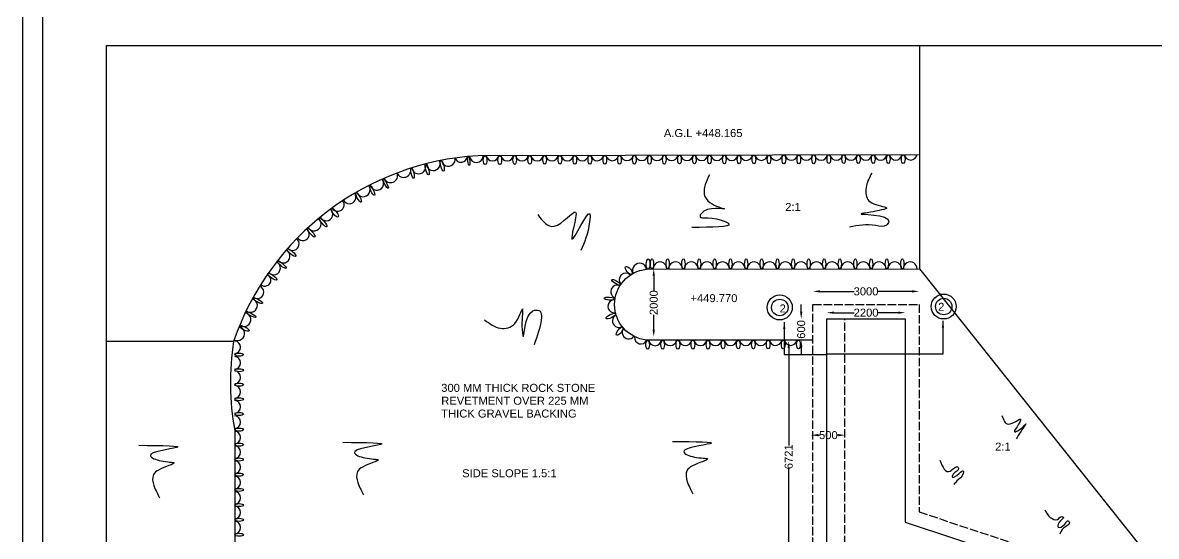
# Model space of a CAD drawing. Header units: millimetres. Extents: x 1443109 to 1578238, y 45507392 to 45603504.
# Drawn here: x 1443109 to 1474982, y 45565021 to 45579469 of the extents above; entities that cross this region are included whole.
import ezdxf

# ---------------------------------------------------------------- set-up
doc = ezdxf.new("R2010")
doc.units = ezdxf.units.MM
doc.header["$MEASUREMENT"] = 0
doc.linetypes.add('ACAD_ISO02W100', pattern=[15, 12, -3])
for name, color, linetype in [('DIMENSIONS', 7, 'Continuous'), ('DRAWING', 2, 'Continuous'), ('TEXT', 7, 'Continuous')]:
    doc.layers.add(name, color=color, linetype=linetype)
doc.styles.get("Standard").update_dxf_attribs({"font": 'arial.ttf', "height": 225})
doc.dimstyles.get("Standard").update_dxf_attribs({"dimtxt": 225, "dimasz": 200, "dimexe": 0.18, "dimexo": 0.0625, "dimgap": 0.09, "dimtad": 0, "dimdec": 0, "dimzin": 0, "dimdsep": 46, "dimtxsty": 'Standard', "dimcen": 0.09, "dimse1": 1, "dimse2": 1, "dimadec": 0, "dimazin": 0, "dimtfac": 1, "dimtdec": 0, "dimtofl": 0, "dimtmove": 0, "dimatfit": 3, "dimfxl": 1, "dimtolj": 1, "dimtzin": 0, "dimarcsym": 0})

# ---------------------------------------------------------------- blocks, each defined once
blk = doc.blocks.new('*D94')
at = {"layer": 'Defpoints', "color": 0, "transparency": 16777216}
for p in [(1467925, 45571312), (1465720, 45571142), (1467925, 45571142)]:
    blk.add_point(p, dxfattribs=at)
at = {"layer": 'DIMENSIONS', "color": 0, "lineweight": -2, "transparency": 16777216}
for p, q in [((1465920, 45571312), (1466485, 45571312)), ((1467725, 45571312), (1467160, 45571312))]:
    blk.add_line(p, q, dxfattribs=at)
at = {"layer": 'DIMENSIONS', "color": 0, "transparency": 16777216}
for points in [[(1465920, 45571345), (1465920, 45571279), (1465720, 45571312)], [(1467725, 45571345), (1467725, 45571279), (1467925, 45571312)]]:
    blk.add_solid(points, dxfattribs=at)
at = {"layer": 'DIMENSIONS', "color": 0, "transparency": 16777216, "insert": (1466822, 45571312), "char_height": 225, "attachment_point": 5}
blk.add_mtext('\\A1;2200', dxfattribs=at)
blk = doc.blocks.new('*D95')
at = {"layer": 'Defpoints', "color": 0, "transparency": 16777216}
for p in [(1468314, 45571911), (1465328, 45571544), (1468314, 45571544)]:
    blk.add_point(p, dxfattribs=at)
at = {"layer": 'DIMENSIONS', "color": 0, "lineweight": -2, "transparency": 16777216}
for p, q in [((1465528, 45571911), (1466485, 45571911)), ((1468114, 45571911), (1467156, 45571911))]:
    blk.add_line(p, q, dxfattribs=at)
at = {"layer": 'DIMENSIONS', "color": 0, "transparency": 16777216}
for points in [[(1465528, 45571944), (1465528, 45571878), (1465328, 45571911)], [(1468114, 45571944), (1468114, 45571878), (1468314, 45571911)]]:
    blk.add_solid(points, dxfattribs=at)
at = {"layer": 'DIMENSIONS', "color": 0, "transparency": 16777216, "insert": (1466820, 45571911), "char_height": 225, "attachment_point": 5}
blk.add_mtext('\\A1;3000', dxfattribs=at)
blk = doc.blocks.new('*D96')
at = {"layer": 'Defpoints', "color": 0, "transparency": 16777216}
for p in [(1464998, 45571138), (1465064, 45571138), (1465064, 45570544)]:
    blk.add_point(p, dxfattribs=at)
at = {"layer": 'DIMENSIONS', "color": 0, "lineweight": -2, "transparency": 16777216}
for p, q in [((1464998, 45571338), (1464998, 45571538)), ((1464998, 45570344), (1464998, 45570144))]:
    blk.add_line(p, q, dxfattribs=at)
at = {"layer": 'DIMENSIONS', "color": 0, "transparency": 16777216}
for points in [[(1464965, 45571338), (1465031, 45571338), (1464998, 45571138)], [(1464965, 45570344), (1465031, 45570344), (1464998, 45570544)]]:
    blk.add_solid(points, dxfattribs=at)
at = {"layer": 'DIMENSIONS', "color": 0, "transparency": 16777216, "insert": (1464998, 45570841), "char_height": 225, "attachment_point": 5, "rotation": 90}
blk.add_mtext('\\A1;600', dxfattribs=at)
blk = doc.blocks.new('*D144')
at = {"layer": 'Defpoints', "color": 0, "transparency": 16777216}
for p in [(1464950, 45570518), (1464646, 45564002), (1464950, 45564002)]:
    blk.add_point(p, dxfattribs=at)
at = {"layer": 'DIMENSIONS', "color": 0, "lineweight": -2, "transparency": 16777216}
for p, q in [((1464646, 45570318), (1464646, 45567575)), ((1464646, 45564202), (1464646, 45566946))]:
    blk.add_line(p, q, dxfattribs=at)
at = {"layer": 'DIMENSIONS', "color": 0, "transparency": 16777216}
for points in [[(1464613, 45570318), (1464679, 45570318), (1464646, 45570518)], [(1464613, 45564202), (1464679, 45564202), (1464646, 45564002)]]:
    blk.add_solid(points, dxfattribs=at)
at = {"layer": 'DIMENSIONS', "color": 0, "transparency": 16777216, "insert": (1464646, 45567260), "char_height": 225, "attachment_point": 5, "rotation": 90}
blk.add_mtext('\\A1;6721', dxfattribs=at)
blk = doc.blocks.new('*D145')
at = {"layer": 'Defpoints', "color": 0, "transparency": 16777216}
for p in [(1466238, 45567867), (1465283, 45567609), (1466238, 45567609)]:
    blk.add_point(p, dxfattribs=at)
at = {"layer": 'DIMENSIONS', "color": 0, "lineweight": -2, "transparency": 16777216}
for p, q in [((1465483, 45567867), (1465512, 45567867)), ((1466038, 45567867), (1466009, 45567867))]:
    blk.add_line(p, q, dxfattribs=at)
at = {"layer": 'DIMENSIONS', "color": 0, "transparency": 16777216}
for points in [[(1465483, 45567900), (1465483, 45567834), (1465283, 45567867)], [(1466038, 45567900), (1466038, 45567834), (1466238, 45567867)]]:
    blk.add_solid(points, dxfattribs=at)
at = {"layer": 'DIMENSIONS', "color": 0, "transparency": 16777216, "insert": (1465761, 45567867), "char_height": 225, "attachment_point": 5}
blk.add_mtext('\\A1;500', dxfattribs=at)
blk = doc.blocks.new('*D146')
at = {"layer": 'Defpoints', "color": 0, "transparency": 16777216}
for p in [(1461040, 45572550), (1460851, 45570638), (1461040, 45570638)]:
    blk.add_point(p, dxfattribs=at)
at = {"layer": 'DIMENSIONS', "color": 0, "lineweight": -2, "transparency": 16777216}
for p, q in [((1460851, 45572350), (1460851, 45571932)), ((1460851, 45570838), (1460851, 45571256))]:
    blk.add_line(p, q, dxfattribs=at)
at = {"layer": 'DIMENSIONS', "color": 0, "transparency": 16777216}
for points in [[(1460818, 45572350), (1460884, 45572350), (1460851, 45572550)], [(1460818, 45570838), (1460884, 45570838), (1460851, 45570638)]]:
    blk.add_solid(points, dxfattribs=at)
at = {"layer": 'DIMENSIONS', "color": 0, "transparency": 16777216, "insert": (1460851, 45571594), "char_height": 225, "attachment_point": 5, "rotation": 90}
blk.add_mtext('\\A1;2000', dxfattribs=at)

msp = doc.modelspace()

# ---------------------------------------------------------------- linework, layer by layer
at = {"layer": 'DIMENSIONS', "color": 0}
msp.add_lwpolyline([(1577648.5, 45507856), (1443672.5, 45507856), (1443672.5, 45602955), (1577648.5, 45602955)], close=True, dxfattribs=at)
for centre, radius in [((1464395.5, 45571458.5), 351), ((1464395.5, 45571458.5), 231.5), ((1469005, 45571485.5), 351), ((1469005, 45571485.5), 231.5)]:
    msp.add_circle(centre, radius, dxfattribs=at)
for points in [[(1462419, 45575189), (1462273.5, 45574649.5), (1462432, 45574408), (1462839, 45574232.5), (1462187.5, 45574095.5), (1462157.5, 45574001.5), (1462260.5, 45573984.5), (1462967.5, 45573809), (1461926.5, 45573710.5)], [(1466982.5, 45575238), (1466830.5, 45574887), (1466816.5, 45574663.5), (1466867.5, 45574498), (1467036.5, 45574373), (1467398.5, 45574244.5), (1467189, 45574187), (1466854, 45574123), (1466685, 45574096), (1467459.5, 45573871.5), (1467395, 45573773.5), (1467097.5, 45573763), (1466357, 45573719.5)], [(1457589.5, 45574069.5), (1458054.5, 45573744), (1458652, 45574141), (1458594.5, 45573693), (1458550.5, 45573381), (1459056, 45574090), (1459049, 45573866), (1458798, 45573059)], [(1456097.5, 45571106.5), (1456540, 45570875), (1456948.5, 45571012), (1457159.5, 45571416), (1457146.5, 45570939), (1457176.5, 45570638.5), (1457456, 45571364.5), (1457533.5, 45571386), (1457490.5, 45570406.5)], [(1470639, 45568421.5), (1470824, 45568175.5), (1471165, 45568314), (1471066, 45568105), (1470993, 45567973), (1471244, 45568109.5), (1471314.5, 45568188.5), (1471178, 45567980), (1471037, 45567760)], [(1446379.5, 45567581.5), (1447432, 45567517), (1446700, 45567285.5), (1446998.5, 45567142.5), (1447365.5, 45567088.5), (1446944, 45566894), (1446786.5, 45566757.5), (1446796.5, 45566447.5), (1446880, 45566260.5), (1446951.5, 45566103)], [(1452114.5, 45567665.5), (1453167, 45567601), (1452435, 45567369.5), (1452733.5, 45567226.5), (1453100.5, 45567172.5), (1452679, 45566978), (1452521.5, 45566841.5), (1452531.5, 45566531.5), (1452615, 45566344.5), (1452686.5, 45566187)], [(1461375.5, 45567691), (1462428, 45567626.5), (1461696, 45567395), (1461994.5, 45567252), (1462361.5, 45567198), (1461940, 45567003.5), (1461782.5, 45566867), (1461792.5, 45566557), (1461876, 45566370), (1461947.5, 45566212.5)], [(1468894.5, 45567165.5), (1469186.5, 45566857), (1469404, 45566968.5), (1469421, 45566936), (1469270.5, 45566771.5), (1469241, 45566692), (1469436.5, 45566786.5), (1469554.5, 45566861), (1469553, 45566791.5), (1469374.5, 45566580.5), (1469292, 45566476.5)], [(1471846.5, 45565763.5), (1472001.5, 45565553), (1472203, 45565495.5), (1472312, 45565575), (1472367, 45565566.5), (1472236.5, 45565400), (1472225.5, 45565278.5), (1472407, 45565365), (1472509, 45565453.5), (1472533.5, 45565427), (1472369.5, 45565249.5), (1472269.5, 45565081.5)]]:
    msp.add_spline(points, degree=3, dxfattribs=at)
at = {"layer": 'DRAWING', "color": 0}
msp.add_lwpolyline([(1443109, 45603504.5), (1578100, 45603504.5), (1578100, 45507392), (1443109, 45507392)], close=True, dxfattribs=at)
for points in [[(1445464.5, 45557041.5), (1445464.5, 45578831.5), (1556533, 45578831.5), (1556533, 45557588)], [(1468320.5, 45578831.5), (1468320.5, 45572541.5), (1475730, 45563244.5), (1478415, 45562371), (1478415, 45560667)], [(1449071.5, 45563794.5), (1465720, 45563836), (1465720, 45571141.5), (1467925, 45571141.5), (1467925, 45565423), (1478024.5, 45562077.5), (1478024.5, 45550724), (1467911, 45547300), (1467911, 45541590), (1465732.5, 45541590), (1465732.5, 45548890), (1445464.5, 45548890)], [(1449037, 45570503.5), (1445464.5, 45570503.5)], [(1449071.5, 45568002), (1449071.5, 45563794.5), (1445464.5, 45563794.5)]]:
    msp.add_lwpolyline(points, dxfattribs=at)
for points in [[(1468320.5, 45575755), (1455911.5, 45575727, 0.3038095), (1449037, 45570503.5)], [(1465327.5, 45570543.5), (1460649.5, 45570543.5, -0.903793), (1460649.5, 45572534), (1468320.5, 45572541.5)]]:
    msp.add_lwpolyline(points, format="xyb", dxfattribs=at)
at = {"layer": 'DRAWING', "color": 0, "linetype": 'ACAD_ISO02W100', "ltscale": 20}
for points in [[(1465331, 45548890), (1465331, 45549174), (1475339.5, 45552552), (1475339.5, 45560221.5), (1465327.5, 45563544), (1465327.5, 45571544.5), (1468313.5, 45571544.5), (1468313.5, 45565707.5), (1475730, 45563244.5)], [(1466234, 45541590), (1466234, 45548523.5), (1476228, 45551903), (1476228, 45560895), (1466220, 45564197.5), (1466220, 45571141.5)]]:
    msp.add_lwpolyline(points, dxfattribs=at)
at = {"layer": 'DRAWING', "color": 0}
for centre, radius, start, end in [((1455432.9, 45575722.2), 179.7, 199.9664, 353.92324), ((1455865.1, 45575723.4), 189.9, 184.26855, 1.1853), ((1456317.8, 45575757), 177.3, 189.56019, 350.97515), ((1456730.6, 45575757.9), 177.3, 189.56019, 350.97515), ((1457149.4, 45575758.8), 177.3, 189.56019, 350.97515), ((1457573.5, 45575759.8), 177.3, 189.56019, 350.97515), ((1457992.3, 45575760.7), 177.3, 189.56019, 350.97515), ((1458421.9, 45575761.6), 177.3, 189.56019, 350.97515), ((1458840.6, 45575762.5), 177.3, 189.56019, 350.97515), ((1459264.8, 45575763.5), 177.3, 189.56019, 350.97515), ((1459683.5, 45575764.4), 177.3, 189.56019, 350.97515), ((1460096.3, 45575765.3), 177.3, 189.56019, 350.97515), ((1460515.1, 45575766.2), 177.3, 189.56019, 350.97515), ((1460939.3, 45575767.1), 177.3, 189.56019, 350.97515), ((1461358, 45575768), 177.3, 189.56019, 350.97515), ((1461783.2, 45575768.9), 177.3, 189.56019, 350.97515), ((1462201.9, 45575769.9), 177.3, 189.56019, 350.97515), ((1462626.1, 45575770.8), 177.3, 189.56019, 350.97515), ((1463044.8, 45575771.7), 177.3, 189.56019, 350.97515), ((1463457.6, 45575772.6), 177.3, 189.56019, 350.97515), ((1463876.4, 45575773.5), 177.3, 189.56019, 350.97515), ((1464300.5, 45575774.4), 177.3, 189.56019, 350.97515), ((1464719.3, 45575775.3), 177.3, 189.56019, 350.97515), ((1465138.5, 45575776.3), 177.3, 189.56019, 350.97515), ((1465557.2, 45575777.2), 177.3, 189.56019, 350.97515), ((1465981.4, 45575778.1), 177.3, 189.56019, 350.97515), ((1466400.1, 45575779), 177.3, 189.56019, 350.97515), ((1466812.9, 45575779.9), 177.3, 189.56019, 350.97515), ((1467231.7, 45575780.8), 177.3, 189.56019, 350.97515), ((1467655.9, 45575781.7), 177.3, 189.56019, 350.97515), ((1468074.6, 45575782.7), 177.3, 189.56019, 350.97515), ((1453820, 45575317.2), 200, 202.43826, 15.97498), ((1454243.6, 45575409.9), 194.7, 187.53484, 24.49172), ((1454651, 45575504.4), 194.3, 181.35057, 24.4728), ((1455075.5, 45575622.4), 192.4, 187.78435, 11.52964), ((1453065.9, 45574949.5), 190.7, 192.34507, 38.46546), ((1453453.4, 45575166.9), 196.2, 202.13346, 22.12586), ((1452680, 45574771), 196.9, 200.73728, 36.37833), ((1451969.7, 45574343.2), 178.1, 208.57445, 40.82999), ((1452295.1, 45574563.9), 185.8, 207.88575, 35.7002), ((1451643.4, 45574083), 187.3, 206.79151, 48.79528), ((1451300.1, 45573808.2), 197.8, 212.41307, 49.69582), ((1450983.7, 45573519.8), 180.8, 215.34353, 53.11396), ((1450698.3, 45573247.6), 182.7, 222.80893, 51.4863), ((1450433.8, 45572901.6), 190.7, 217.35385, 63.38342), ((1450168, 45572565.8), 186.1, 220.94583, 66.15234), ((1460453.4, 45572506.3), 198, 8.04245, 206.07967), ((1461029, 45572545.7), 192.5, 358.72012, 181.39192), ((1461465, 45572545.7), 192.5, 358.72012, 181.39192), ((1461908, 45572545.7), 192.5, 358.72012, 181.39192), ((1462349.5, 45572545.7), 192.5, 358.72012, 181.39192), ((1462785.5, 45572545.7), 192.5, 358.72012, 181.39192), ((1463230.5, 45572545.7), 192.5, 358.72012, 181.39192), ((1463672, 45572545.7), 192.5, 358.72012, 181.39192), ((1464108, 45572545.7), 192.5, 358.72012, 181.39192), ((1464551, 45572545.7), 192.5, 358.72012, 181.39192), ((1464992.5, 45572545.7), 192.5, 358.72012, 181.39192), ((1465428.5, 45572545.7), 192.5, 358.72012, 181.39192), ((1465865, 45572545.7), 192.5, 358.72012, 181.39192), ((1466306.5, 45572545.7), 192.5, 358.72012, 181.39192), ((1466742.5, 45572545.7), 192.5, 358.72012, 181.39192), ((1467185.5, 45572545.7), 192.5, 358.72012, 181.39192), ((1467627, 45572545.7), 192.5, 358.72012, 181.39192), ((1468063, 45572545.7), 192.5, 358.72012, 181.39192), ((1449919.5, 45572228.7), 169.9, 226.49911, 66.81175), ((1460065.6, 45572239.5), 185.4, 45.34804, 223.32335), ((1449704, 45571892.3), 182.8, 232.0117, 67.22053), ((1459828.7, 45571901.4), 186.4, 66.1982, 250.85007), ((1449518.5, 45571513.4), 189.7, 229.23628, 76.24864), ((1459747.5, 45571491.6), 183.1, 86.34029, 279.04675), ((1449333.9, 45571114.1), 191.8, 230.73052, 81.2911), ((1459875.8, 45571081.7), 183.9, 116.50138, 298.68166), ((1449145.1, 45570726.3), 200.8, 242.54417, 75.86741), ((1460147.2, 45570757.1), 182, 141.2066, 323.48715), ((1460490.3, 45570611.7), 179.1, 172.59404, 334.00901), ((1456395, 45569354), 7447.3, 171.12071, 190.45961), ((1449058.9, 45570338.2), 177.7, 274.06755, 85.93245), ((1460889.6, 45570563.3), 179.1, 189.56019, 350.97515), ((1461312.6, 45570564.2), 179.1, 189.56019, 350.97515), ((1461741.1, 45570565.1), 179.1, 189.56019, 350.97515), ((1462164.1, 45570566.1), 179.1, 189.56019, 350.97515), ((1462587.6, 45570567), 179.1, 189.56019, 350.97515), ((1463010.6, 45570567.9), 179.1, 189.56019, 350.97515), ((1463439.1, 45570568.8), 179.1, 189.56019, 350.97515), ((1463862.1, 45570569.8), 179.1, 189.56019, 350.97515), ((1464279.1, 45570570.7), 179.1, 189.56019, 350.97515), ((1464702.1, 45570571.6), 179.1, 189.56019, 350.97515), ((1449058.9, 45569900.2), 177.7, 274.06755, 85.93245), ((1449058.9, 45569493.2), 177.7, 274.06755, 85.93245), ((1449058.9, 45569084.2), 177.7, 274.06755, 85.93245), ((1449058.9, 45568667.2), 177.7, 274.06755, 85.93245), ((1449058.9, 45568230.2), 177.7, 274.06755, 85.93245), ((1449058.9, 45567805.2), 177.7, 274.06755, 85.93245), ((1449058.9, 45567389.8), 177.7, 274.06755, 85.93245), ((1449058.9, 45566963.8), 177.7, 274.06755, 85.93245), ((1449058.9, 45566534.2), 177.7, 274.06755, 85.93245), ((1449058.9, 45566106.2), 177.7, 274.06755, 85.93245), ((1449058.9, 45565691.2), 177.7, 274.06755, 85.93245), ((1449058.9, 45565272.2), 177.7, 274.06755, 85.93245)]:
    msp.add_arc(centre, radius, start, end, dxfattribs=at)
for centre, major_axis, ratio in [((1455654, 45575578.7), (-8.5, 127.7), 0.2149542), ((1456109.6, 45575605.1), (-0.3, 122.3), 0.4086652), ((1456522.4, 45575606), (-0.3, 122.3), 0.4086652), ((1456941.2, 45575606.9), (-0.3, 122.3), 0.4086652), ((1457365.3, 45575607.8), (-0.3, 122.3), 0.4086652), ((1457784.1, 45575608.8), (-0.3, 122.3), 0.4086652), ((1458213.7, 45575609.7), (-0.3, 122.3), 0.4086652), ((1458632.4, 45575610.6), (-0.3, 122.3), 0.4086652), ((1459056.6, 45575611.5), (-0.3, 122.3), 0.4086652), ((1459475.3, 45575612.4), (-0.3, 122.3), 0.4086652), ((1459888.1, 45575613.3), (-0.3, 122.3), 0.4086652), ((1460306.9, 45575614.3), (-0.3, 122.3), 0.4086652), ((1460731.1, 45575615.2), (-0.3, 122.3), 0.4086652), ((1461149.8, 45575616.1), (-0.3, 122.3), 0.4086652), ((1461575, 45575617), (-0.3, 122.3), 0.4086652), ((1461993.7, 45575617.9), (-0.3, 122.3), 0.4086652), ((1462417.9, 45575618.9), (-0.3, 122.3), 0.4086652), ((1462836.6, 45575619.8), (-0.3, 122.3), 0.4086652), ((1463249.4, 45575620.7), (-0.3, 122.3), 0.4086652), ((1463668.1, 45575621.6), (-0.3, 122.3), 0.4086652), ((1464092.3, 45575622.5), (-0.3, 122.3), 0.4086652), ((1464511.1, 45575623.4), (-0.3, 122.3), 0.4086652), ((1464930.3, 45575624.3), (-0.3, 122.3), 0.4086652), ((1465349, 45575625.2), (-0.3, 122.3), 0.4086652), ((1465773.2, 45575626.2), (-0.3, 122.3), 0.4086652), ((1466191.9, 45575627.1), (-0.3, 122.3), 0.4086652), ((1466604.7, 45575628), (-0.3, 122.3), 0.4086652), ((1467023.5, 45575628.9), (-0.3, 122.3), 0.4086652), ((1467447.7, 45575629.8), (-0.3, 122.3), 0.4086652), ((1467866.4, 45575630.7), (-0.3, 122.3), 0.4086652), ((1454069.2, 45575233.6), (-36.8, 145.1), 0.2410367), ((1454482.5, 45575341.4), (-40, 154.9), 0.2628668), ((1454905.6, 45575441.3), (-39.4, 151.3), 0.2771452), ((1453314.2, 45574942.8), (-71.8, 137.3), 0.1763256), ((1452932.1, 45574756.3), (-67.4, 144.8), 0.2215678), ((1452551.7, 45574554.2), (-74.8, 136.2), 0.258364), ((1451886.1, 45574123.6), (-94.4, 118.6), 0.317253), ((1451554.7, 45573854.5), (-103.8, 123.5), 0.2402057), ((1451221.3, 45573563.6), (-106.2, 122.1), 0.2503031), ((1450667.1, 45572999.3), (-123.4, 100.8), 0.2746372), ((1460691.3, 45572678.8), (-1.2, -144.7), 0.3591115), ((1460803, 45572682.5), (0, -141.5), 0.3108769), ((1461243.5, 45572682.5), (0, -141.5), 0.3108769), ((1461686.5, 45572682.5), (0, -141.5), 0.3108769), ((1462128, 45572682.5), (0, -141.5), 0.3108769), ((1462564, 45572682.5), (0, -141.5), 0.3108769), ((1463009, 45572682.5), (0, -141.5), 0.3108769), ((1463450.5, 45572682.5), (0, -141.5), 0.3108769), ((1463886.5, 45572682.5), (0, -141.5), 0.3108769), ((1464329.5, 45572682.5), (0, -141.5), 0.3108769), ((1464771, 45572682.5), (0, -141.5), 0.3108769), ((1465207, 45572682.5), (0, -141.5), 0.3108769), ((1465643.5, 45572682.5), (0, -141.5), 0.3108769), ((1466085, 45572682.5), (0, -141.5), 0.3108769), ((1466521, 45572682.5), (0, -141.5), 0.3108769), ((1466964, 45572682.5), (0, -141.5), 0.3108769), ((1467405.5, 45572682.5), (0, -141.5), 0.3108769), ((1467841.5, 45572682.5), (0, -141.5), 0.3108769), ((1450391.7, 45572664.3), (-123.8, 103.3), 0.2406136), ((1460148.2, 45572499.2), (87.2, -102.8), 0.4461815), ((1450129, 45572324.5), (-123.5, 88), 0.2986875), ((1459795.9, 45572166.6), (122.4, -72.4), 0.2869898), ((1449716.6, 45571651.5), (-137.4, 74.5), 0.2461122), ((1459609.1, 45571707.8), (153.6, -9.7), 0.2731295), ((1449522.5, 45571261.4), (-142.5, 77.9), 0.2206859), ((1459649.7, 45571217), (133.2, 67), 0.3252415), ((1449340.5, 45570870.8), (-138, 70.8), 0.3057443), ((1459894.1, 45570790.6), (86.1, 109.6), 0.3833375), ((1460679.3, 45570409.8), (-0.3, 123.6), 0.4086652), ((1461102.3, 45570410.7), (-0.3, 123.6), 0.4086652), ((1461530.8, 45570411.7), (-0.3, 123.6), 0.4086652), ((1461953.8, 45570412.6), (-0.3, 123.6), 0.4086652), ((1462377.3, 45570413.5), (-0.3, 123.6), 0.4086652), ((1462800.3, 45570414.4), (-0.3, 123.6), 0.4086652), ((1463228.8, 45570415.4), (-0.3, 123.6), 0.4086652), ((1463651.8, 45570416.3), (-0.3, 123.6), 0.4086652), ((1464068.8, 45570417.2), (-0.3, 123.6), 0.4086652), ((1464491.8, 45570418.1), (-0.3, 123.6), 0.4086652), ((1464920.3, 45570419.1), (-0.3, 123.6), 0.4086652), ((1449192.8, 45570132), (-121.2, 0), 0.356701), ((1449192.8, 45569694), (-121.2, 0), 0.356701), ((1449192.8, 45569287), (-121.2, 0), 0.356701), ((1449192.8, 45568878), (-121.2, 0), 0.356701), ((1449192.8, 45568461), (-121.2, 0), 0.356701), ((1449192.8, 45568024), (-121.2, 0), 0.356701), ((1449192.8, 45567599), (-121.2, 0), 0.356701), ((1449192.8, 45567183.5), (-121.2, 0), 0.356701), ((1449192.8, 45566757.5), (-121.2, 0), 0.356701), ((1449192.8, 45566328), (-121.2, 0), 0.356701), ((1449192.8, 45565900), (-121.2, 0), 0.356701), ((1449192.8, 45565485), (-121.2, 0), 0.356701), ((1449192.8, 45565066), (-121.2, 0), 0.356701)]:
    msp.add_ellipse(centre, major_axis=major_axis, ratio=ratio, dxfattribs=at)

# ---------------------------------------------------------------- texts
at = {"layer": 'DIMENSIONS', "color": 0}
for p in [(1464391, 45571319), (1468847.2, 45571364.3)]:
    msp.add_text('2', height=225, dxfattribs=at).set_placement(p)
at = {"layer": 'TEXT', "color": 0}
for s, p in [('A.G.L +448.165 ', (1461136.7, 45576251.6)), ('2:1', (1464549.3, 45574173.6)), ('+449.770', (1461884.2, 45571608.3)), ('300 MM THICK ROCK STONE ', (1454876.8, 45569084.9)), ('REVETMENT OVER 225 MM', (1454876.8, 45568723.5)), ('THICK GRAVEL BACKING ', (1454876.8, 45568362.1)), ('2:1', (1470449.6, 45567432.6)), ('SIDE SLOPE 1.5:1', (1455465.3, 45566683.2))]:
    msp.add_text(s, height=225, dxfattribs=at).set_placement(p)

# ---------------------------------------------------------------- dimensions: what is measured, and where the dimension line sits
at = {"layer": 'DIMENSIONS', "color": 0}
for base, p1, p2, text, picture, middle in [((1460851, 45570638.5), (1461040.5, 45572549.5), (1461040.5, 45570638.5), '2000', '*D146', (1460851, 45571594)), ((1464998, 45571138.5), (1465064.5, 45570543.5), (1465064.5, 45571138.5), '600', '*D96', (1464998, 45570841)), ((1464646, 45564002.5), (1464949.5, 45570518.5), (1464949.5, 45564002.5), '6721', '*D144', (1464646, 45567260.5))]:
    dim = msp.add_linear_dim(base=base, p1=p1, p2=p2, angle=90, text=text, dimstyle='Standard', dxfattribs=at)
    dim.commit()
    dim.dimension.update_dxf_attribs({"geometry": picture, "text_midpoint": middle})
for base, p1, p2, text, picture, middle in [((1468313.5, 45571911), (1465327.5, 45571544.5), (1468313.5, 45571544.5), '3000', '*D95', (1466820.5, 45571911)), ((1467925, 45571312), (1465720, 45571141.5), (1467925, 45571141.5), '2200', '*D94', (1466822.5, 45571312)), ((1466238.5, 45567867), (1465283, 45567609), (1466238.5, 45567609), '500', '*D145', (1465760.8, 45567867))]:
    dim = msp.add_linear_dim(base=base, p1=p1, p2=p2, text=text, dimstyle='Standard', dxfattribs=at)
    dim.commit()
    dim.dimension.update_dxf_attribs({"geometry": picture, "text_midpoint": middle})

# ---------------------------------------------------------------- leaders
for points in [[(1464521.5, 45571049), (1464521.5, 45570132.5), (1465726, 45570132.5)], [(1468981.5, 45571087), (1468981.5, 45570147), (1465726, 45570147)]]:
    msp.add_leader(points, dimstyle='Standard', override={"dimgap": 0.09, "dimtad": 0}, dxfattribs=at)

doc.saveas('drawing.dxf')
